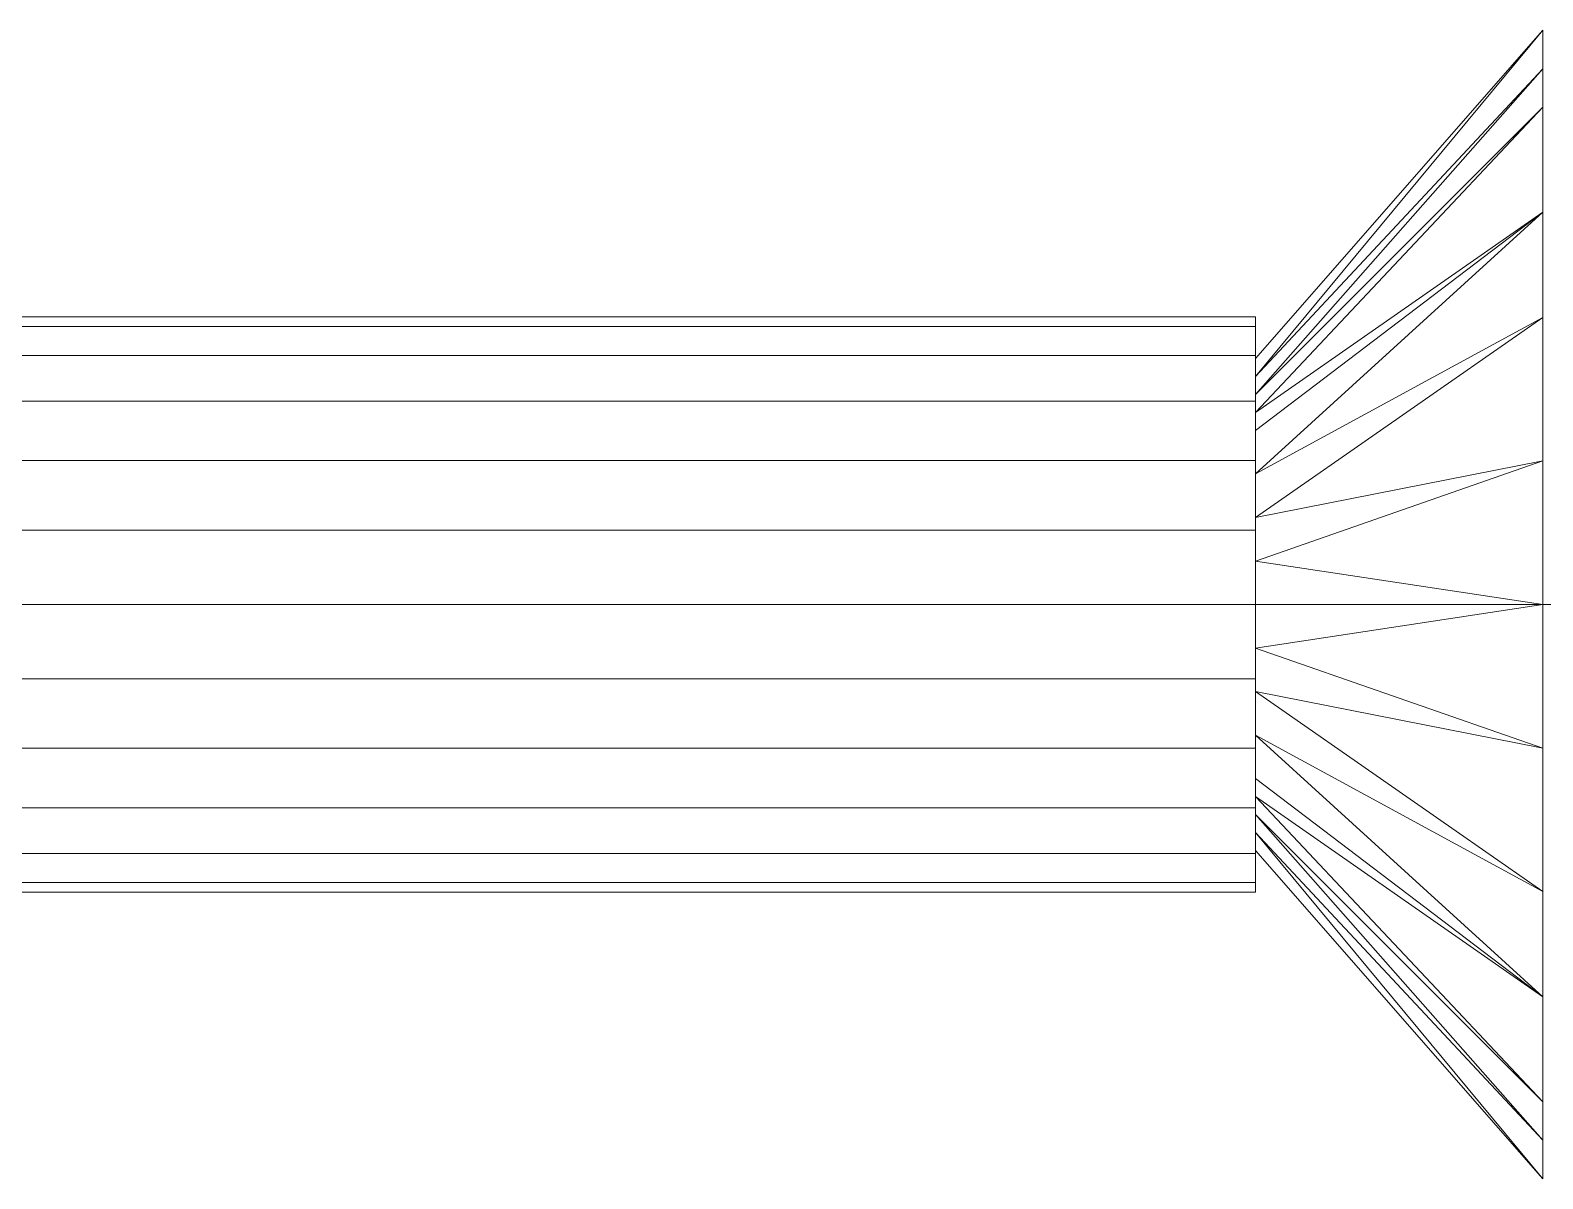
# Model space of a CAD drawing. Header units: inches. Extents: x -3325 to -59, y 5 to 733.
# Drawn here: x -1824.402 to -1820.945, y 335.039 to 337.664 of the extents above; entities that cross this region are included whole.
import ezdxf

# ---------------------------------------------------------------- set-up
doc = ezdxf.new("R2010")
doc.units = ezdxf.units.IN
doc.header["$MEASUREMENT"] = 0
doc.layers.add('P-PIPE', color=10, linetype='Continuous', lineweight=9)

# ---------------------------------------------------------------- blocks, each defined once
blk = doc.blocks.new('Transition - Generic - Plumbing-CW-1127470-06 - Fifth Level')
at = {"layer": 'P-PIPE'}
mesh = blk.add_polyface(dxfattribs=at)
corners = [(0, -1.3125), (0, -1.1367, 0.6562), (0, -0.6562, 1.1367), (0, 0, 1.3125), (0, 0.6562, 1.1367), (0, 1.1367, 0.6562), (0, 1.3125), (0, 1.1367, -0.6562), (0, 0.6562, -1.1367), (0, 0, -1.3125), (0, -0.6562, -1.1367), (0, -1.1367, -0.6562)]
mesh.append_faces([[corners[k] for k in face] for face in [(0, 10, 11)]], dxfattribs={"vtx0": -1})
mesh.append_faces([[corners[k] for k in face] for face in [(0, 5, 9, 10)]], dxfattribs={"vtx0": -1, "vtx1": -1, "vtx3": -1})
mesh.append_faces([[corners[k] for k in face] for face in [(5, 7, 8, 9)]], dxfattribs={"vtx0": -1, "vtx3": -1})
mesh.append_faces([[corners[k] for k in face] for face in [(5, 6, 7)]], dxfattribs={"vtx2": -1})
mesh.append_faces([[corners[k] for k in face] for face in [(3, 4, 5, 0)]], dxfattribs={"vtx2": -1, "vtx3": -1})
mesh.append_faces([[corners[k] for k in face] for face in [(0, 1, 2, 3)]], dxfattribs={"vtx3": -1})
mesh = blk.add_polyface(dxfattribs=at)
corners = [(0, -1.3125), (0, -1.1367, -0.6562), (0, -0.6562, -1.1367), (0, 0, -1.3125), (0, 0.6562, -1.1367), (0, 1.1367, -0.6562), (0, 1.3125), (0.6562, 0.5625), (0.6562, 0.3977, -0.3977), (0.6562, 0, -0.5625), (0.6562, -0.3977, -0.3977), (0.6562, -0.5625), (0.6562, 0.4801, -0.1989), (0.6562, 0.1989, -0.4801), (0.6562, -0.1989, -0.4801), (0.6562, -0.4801, -0.1989), (0, 0.3281, -1.2246), (0.6562, 0.0994, -0.5213), (0.6562, 0.4389, -0.2983), (0, 1.2246, -0.3281), (0.6562, 0.5213, -0.0994), (0, -0.3281, -1.2246), (0.6562, -0.2983, -0.4389), (0, -1.2246, -0.3281), (0.6562, -0.5213, -0.0994), (0.6562, -0.4389, -0.2983), (0.6562, 0.2983, -0.4389), (0.6562, -0.0994, -0.5213), (0, -0.8965, -0.8965), (0, 0.8965, -0.8965)]
mesh.append_faces([[corners[k] for k in face] for face in [(0, 24, 11)]], dxfattribs={"vtx0": -1})
mesh.append_faces([[corners[k] for k in face] for face in [(27, 3, 9), (28, 25, 1), (3, 27, 21), (25, 28, 10), (4, 13, 16), (29, 26, 4), (26, 29, 8), (5, 18, 29), (6, 20, 19), (1, 15, 23), (2, 22, 28)]], dxfattribs={"vtx0": -1, "vtx1": -1})
mesh.append_faces([[corners[k] for k in face] for face in [(5, 12, 18), (2, 14, 22), (3, 17, 9), (12, 5, 19), (19, 20, 12), (23, 15, 24), (24, 0, 23), (16, 13, 17), (14, 2, 21)]], dxfattribs={"vtx0": -1, "vtx2": -1})
mesh.append_faces([[corners[k] for k in face] for face in [(7, 20, 6)]], dxfattribs={"vtx1": -1})
mesh.append_faces([[corners[k] for k in face] for face in [(18, 8, 29), (3, 16, 17), (22, 10, 28), (25, 15, 1), (26, 13, 4), (27, 14, 21)]], dxfattribs={"vtx1": -1, "vtx2": -1})
mesh = blk.add_polyface(dxfattribs=at)
corners = [(0, 1.3125), (0, 1.1367, 0.6562), (0, 0.6562, 1.1367), (0, 0, 1.3125), (0, -0.6562, 1.1367), (0, -1.1367, 0.6562), (0, -1.3125), (0.6562, -0.5625), (0.6562, -0.3977, 0.3977), (0.6562, 0, 0.5625), (0.6562, 0.3977, 0.3977), (0.6562, 0.5625), (0.6562, -0.4801, 0.1989), (0.6562, -0.1989, 0.4801), (0.6562, 0.1989, 0.4801), (0.6562, 0.4801, 0.1989), (0, -0.3281, 1.2246), (0.6562, -0.0994, 0.5213), (0.6562, -0.4389, 0.2983), (0, -1.2246, 0.3281), (0.6562, -0.5213, 0.0994), (0, 0.3281, 1.2246), (0.6562, 0.2983, 0.4389), (0, 1.2246, 0.3281), (0.6562, 0.5213, 0.0994), (0.6562, 0.4389, 0.2983), (0.6562, -0.2983, 0.4389), (0.6562, 0.0994, 0.5213), (0, 0.8965, 0.8965), (0, -0.8965, 0.8965)]
mesh.append_faces([[corners[k] for k in face] for face in [(0, 24, 11)]], dxfattribs={"vtx0": -1})
mesh.append_faces([[corners[k] for k in face] for face in [(27, 3, 9), (28, 25, 1), (3, 27, 21), (25, 28, 10), (4, 13, 16), (29, 26, 4), (26, 29, 8), (5, 18, 29), (6, 20, 19), (1, 15, 23), (2, 22, 28)]], dxfattribs={"vtx0": -1, "vtx1": -1})
mesh.append_faces([[corners[k] for k in face] for face in [(5, 12, 18), (2, 14, 22), (3, 17, 9), (12, 5, 19), (19, 20, 12), (23, 15, 24), (24, 0, 23), (16, 13, 17), (14, 2, 21)]], dxfattribs={"vtx0": -1, "vtx2": -1})
mesh.append_faces([[corners[k] for k in face] for face in [(7, 20, 6)]], dxfattribs={"vtx1": -1})
mesh.append_faces([[corners[k] for k in face] for face in [(18, 8, 29), (3, 16, 17), (22, 10, 28), (25, 15, 1), (26, 13, 4), (27, 14, 21)]], dxfattribs={"vtx1": -1, "vtx2": -1})
mesh = blk.add_polyface(dxfattribs=at)
corners = [(0.6562, -0.5625), (0.6562, -0.3977, -0.3977), (0.6562, 0, -0.5625), (0.6562, 0.3977, -0.3977), (0.6562, 0.5625), (0.6562, 0.3977, 0.3977), (0.6562, 0, 0.5625), (0.6562, -0.3977, 0.3977)]
mesh.append_faces([[corners[k] for k in face] for face in [(2, 4, 7, 1)]], dxfattribs={"vtx0": -1, "vtx1": -1, "vtx2": -1})
mesh.append_faces([[corners[k] for k in face] for face in [(3, 4, 2)]], dxfattribs={"vtx1": -1})
mesh.append_faces([[corners[k] for k in face] for face in [(5, 6, 7, 4), (7, 0, 1)]], dxfattribs={"vtx2": -1})

msp = doc.modelspace()

# ---------------------------------------------------------------- linework, layer by layer
at = {"layer": 'P-PIPE', "color": 1}
for p, q in [((-1821.6013, 336.3516, 1076), (-1825.67, 336.3516, 1076)), ((-1821.6013, 336.3516, 1076), (-1825.67, 336.3516, 1076)), ((-1820.945, 336.3516, 1076), (-1821.6013, 336.3516, 1076)), ((-1820.945, 336.3516, 1076), (-1817.9529, 336.3516, 1076))]:
    msp.add_line(p, q, dxfattribs=at)

# ---------------------------------------------------------------- block references
at = {"layer": 'P-PIPE', "color": 1, "rotation": 180}
msp.add_blockref('Transition - Generic - Plumbing-CW-1127470-06 - Fifth Level', (-1820.945, 336.3516, 1076), dxfattribs=at)

# ---------------------------------------------------------------- meshes
at = {"layer": 'P-PIPE', "color": 1}
mesh = msp.add_polyface(dxfattribs=at)
corners = [(-1821.6013, 336.3516, 1076.6575), (-1821.6013, 336.5218, 1076.6351), (-1821.6013, 336.6804, 1076.5694), (-1821.6013, 336.8165, 1076.465), (-1821.6013, 336.921, 1076.3287), (-1821.6013, 336.9867, 1076.1702), (-1821.6013, 337.0091, 1076), (-1825.6699, 337.0091, 1076), (-1825.6699, 336.9867, 1076.1702), (-1825.6699, 336.921, 1076.3287), (-1825.6699, 336.8165, 1076.465), (-1825.6699, 336.6804, 1076.5694), (-1825.6699, 336.5218, 1076.6351), (-1825.6699, 336.3516, 1076.6575)]
mesh.append_faces([[corners[k] for k in face] for face in [(7, 8, 5, 6)]], dxfattribs={"vtx1": -1, "color": 1})
mesh.append_faces([[corners[k] for k in face] for face in [(8, 9, 4, 5), (3, 4, 9, 10), (11, 12, 1, 2), (2, 3, 10, 11)]], dxfattribs={"vtx1": -1, "vtx3": -1, "color": 1})
mesh.append_faces([[corners[k] for k in face] for face in [(12, 13, 0, 1)]], dxfattribs={"vtx3": -1, "color": 1})
mesh = msp.add_polyface(dxfattribs=at)
corners = [(-1821.6013, 337.0091, 1076), (-1821.6013, 336.9867, 1075.8299), (-1821.6013, 336.921, 1075.6713), (-1821.6013, 336.8165, 1075.5351), (-1821.6013, 336.6804, 1075.4306), (-1821.6013, 336.5218, 1075.3649), (-1821.6013, 336.3516, 1075.3425), (-1825.6699, 336.3516, 1075.3425), (-1825.6699, 336.5218, 1075.3649), (-1825.6699, 336.6804, 1075.4306), (-1825.6699, 336.8165, 1075.5351), (-1825.6699, 336.921, 1075.6713), (-1825.6699, 336.9867, 1075.8299), (-1825.6699, 337.0091, 1076)]
mesh.append_faces([[corners[k] for k in face] for face in [(7, 8, 5, 6)]], dxfattribs={"vtx1": -1, "color": 1})
mesh.append_faces([[corners[k] for k in face] for face in [(8, 9, 4, 5), (3, 4, 9, 10), (11, 12, 1, 2), (2, 3, 10, 11)]], dxfattribs={"vtx1": -1, "vtx3": -1, "color": 1})
mesh.append_faces([[corners[k] for k in face] for face in [(12, 13, 0, 1)]], dxfattribs={"vtx3": -1, "color": 1})
mesh = msp.add_polyface(dxfattribs=at)
corners = [(-1821.6013, 337.0091, 1076), (-1821.6013, 336.9867, 1076.1702), (-1821.6013, 336.921, 1076.3287), (-1821.6013, 336.8165, 1076.465), (-1821.6013, 336.6804, 1076.5694), (-1821.6013, 336.5218, 1076.6351), (-1821.6013, 336.3516, 1076.6575), (-1821.6013, 336.1815, 1076.6351), (-1821.6013, 336.0229, 1076.5694), (-1821.6013, 335.8867, 1076.465), (-1821.6013, 335.7822, 1076.3287), (-1821.6013, 335.7165, 1076.1702), (-1821.6013, 335.6941, 1076), (-1821.6013, 335.7165, 1075.8299), (-1821.6013, 335.7822, 1075.6713), (-1821.6013, 335.8867, 1075.5351), (-1821.6013, 336.0229, 1075.4306), (-1821.6013, 336.1815, 1075.3649), (-1821.6013, 336.3516, 1075.3425), (-1821.6013, 336.5218, 1075.3649), (-1821.6013, 336.6804, 1075.4306), (-1821.6013, 336.8165, 1075.5351), (-1821.6013, 336.921, 1075.6713), (-1821.6013, 336.9867, 1075.8299)]
mesh.append_faces([[corners[k] for k in face] for face in [(17, 20, 16)]], dxfattribs={"vtx0": -1, "vtx1": -1, "color": 1})
mesh.append_faces([[corners[k] for k in face] for face in [(3, 15, 21, 2)]], dxfattribs={"vtx0": -1, "vtx1": -1, "vtx2": -1, "color": 1})
mesh.append_faces([[corners[k] for k in face] for face in [(15, 3, 10, 13)]], dxfattribs={"vtx0": -1, "vtx1": -1, "vtx2": -1, "vtx3": -1, "color": 1})
mesh.append_faces([[corners[k] for k in face] for face in [(16, 20, 21, 15)]], dxfattribs={"vtx0": -1, "vtx2": -1, "color": 1})
mesh.append_faces([[corners[k] for k in face] for face in [(2, 21, 22, 0)]], dxfattribs={"vtx0": -1, "vtx2": -1, "vtx3": -1, "color": 1})
mesh.append_faces([[corners[k] for k in face] for face in [(8, 3, 4, 5)]], dxfattribs={"vtx0": -1, "vtx3": -1, "color": 1})
mesh.append_faces([[corners[k] for k in face] for face in [(19, 20, 17, 18), (1, 2, 0), (14, 15, 13), (12, 13, 10, 11)]], dxfattribs={"vtx1": -1, "color": 1})
mesh.append_faces([[corners[k] for k in face] for face in [(22, 23, 0)]], dxfattribs={"vtx2": -1, "color": 1})
mesh.append_faces([[corners[k] for k in face] for face in [(8, 9, 10, 3)]], dxfattribs={"vtx2": -1, "vtx3": -1, "color": 1})
mesh.append_faces([[corners[k] for k in face] for face in [(5, 6, 7, 8)]], dxfattribs={"vtx3": -1, "color": 1})
mesh = msp.add_polyface(dxfattribs=at)
corners = [(-1821.6013, 335.6941, 1076), (-1821.6013, 335.7165, 1076.1702), (-1821.6013, 335.7822, 1076.3287), (-1821.6013, 335.8867, 1076.465), (-1821.6013, 336.0229, 1076.5694), (-1821.6013, 336.1815, 1076.6351), (-1821.6013, 336.3516, 1076.6575), (-1825.6699, 336.3516, 1076.6575), (-1825.6699, 336.1815, 1076.6351), (-1825.6699, 336.0229, 1076.5694), (-1825.6699, 335.8867, 1076.465), (-1825.6699, 335.7822, 1076.3287), (-1825.6699, 335.7165, 1076.1702), (-1825.6699, 335.6941, 1076)]
mesh.append_faces([[corners[k] for k in face] for face in [(7, 8, 5, 6)]], dxfattribs={"vtx1": -1, "color": 1})
mesh.append_faces([[corners[k] for k in face] for face in [(8, 9, 4, 5), (3, 4, 9, 10), (11, 12, 1, 2), (2, 3, 10, 11)]], dxfattribs={"vtx1": -1, "vtx3": -1, "color": 1})
mesh.append_faces([[corners[k] for k in face] for face in [(12, 13, 0, 1)]], dxfattribs={"vtx3": -1, "color": 1})
mesh = msp.add_polyface(dxfattribs=at)
corners = [(-1821.6013, 336.3516, 1075.3425), (-1821.6013, 336.1815, 1075.3649), (-1821.6013, 336.0229, 1075.4306), (-1821.6013, 335.8867, 1075.5351), (-1821.6013, 335.7822, 1075.6713), (-1821.6013, 335.7165, 1075.8299), (-1821.6013, 335.6941, 1076), (-1825.6699, 335.6941, 1076), (-1825.6699, 335.7165, 1075.8299), (-1825.6699, 335.7822, 1075.6713), (-1825.6699, 335.8867, 1075.5351), (-1825.6699, 336.0229, 1075.4306), (-1825.6699, 336.1815, 1075.3649), (-1825.6699, 336.3516, 1075.3425)]
mesh.append_faces([[corners[k] for k in face] for face in [(7, 8, 5, 6)]], dxfattribs={"vtx1": -1, "color": 1})
mesh.append_faces([[corners[k] for k in face] for face in [(8, 9, 4, 5), (3, 4, 9, 10), (11, 12, 1, 2), (2, 3, 10, 11)]], dxfattribs={"vtx1": -1, "vtx3": -1, "color": 1})
mesh.append_faces([[corners[k] for k in face] for face in [(12, 13, 0, 1)]], dxfattribs={"vtx3": -1, "color": 1})

doc.saveas('drawing.dxf')
